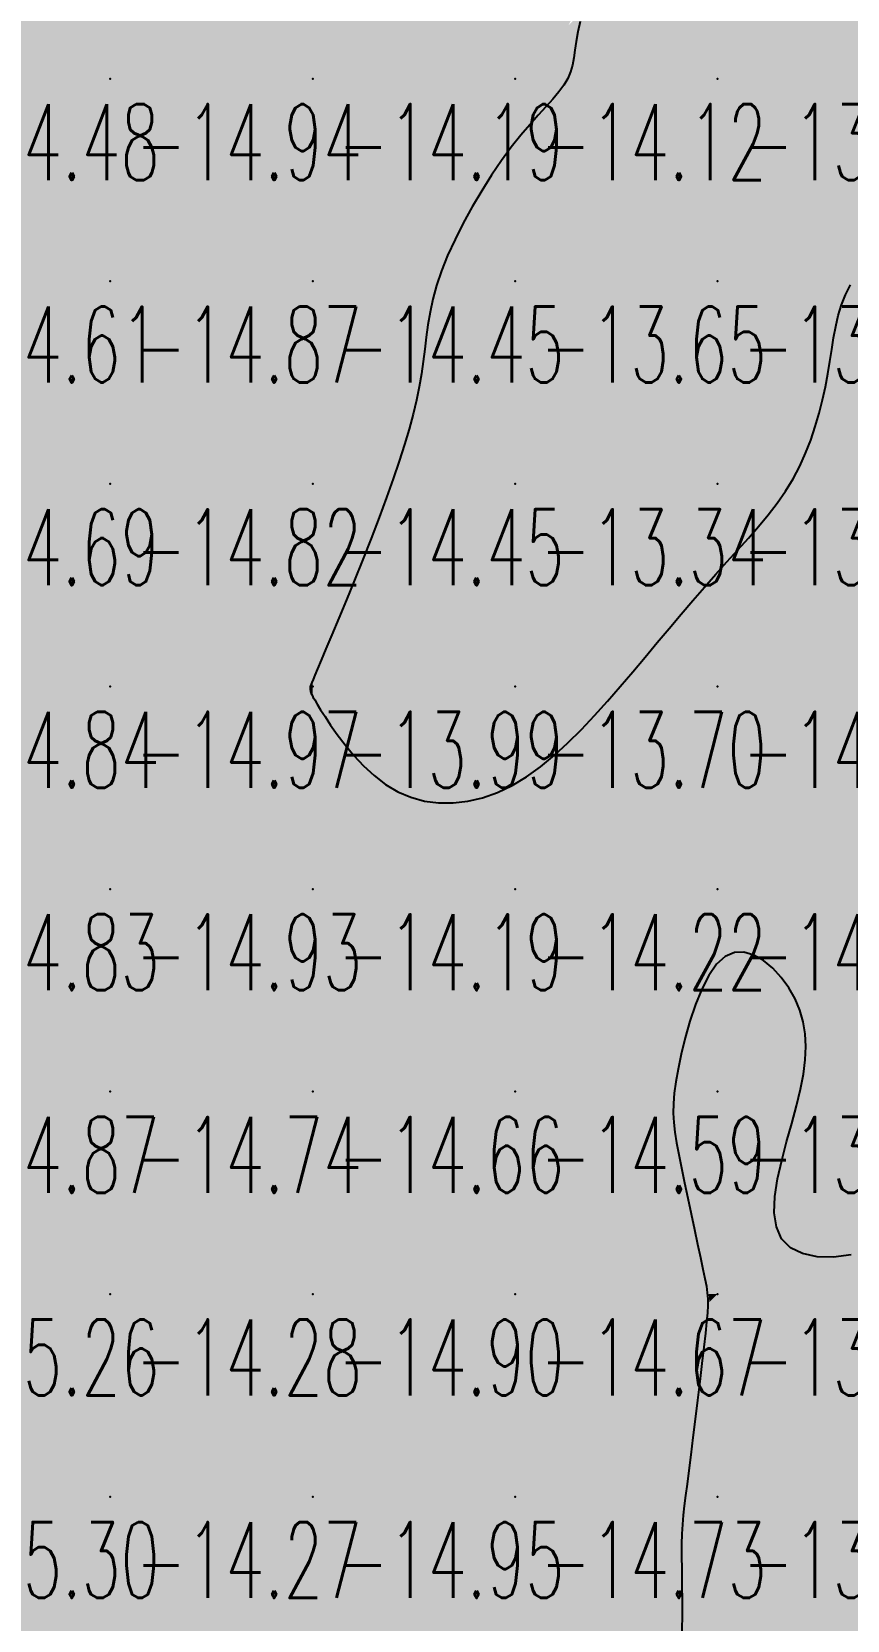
# Model space of a CAD drawing. Header units: millimetres. Extents: x 88261 to 90953, y 390274 to 392322.
# Drawn here: x 89546.4 to 89586.7, y 391741.1 to 391819.6 of the extents above; entities that cross this region are included whole.
import ezdxf
from ezdxf.enums import TextEntityAlignment as Align

# ---------------------------------------------------------------- set-up
doc = ezdxf.new("R2010")
doc.units = ezdxf.units.MM
doc.header["$LTSCALE"] = 25
for name, color, linetype in [('CN_03_00', 7, 'Continuous'), ('COTEAlt', 7, 'Continuous'), ('TN_COLORIAGE', 7, 'Continuous')]:
    doc.layers.add(name, color=color, linetype=linetype)
doc.styles.add('Simplex 1.0', font='Simplex.shx', dxfattribs={"width": 0.99, "height": 2.5})
doc.styles.get("Standard").update_dxf_attribs({"font": 'times.ttf'})

# ---------------------------------------------------------------- blocks, each defined once
blk = doc.blocks.new('COTE')
at = {"color": 0}
blk.add_point((0, 0), dxfattribs=at)
at = {"layer": 'COTEAlt'}
blk.add_attdef('ALT', text='', height=3.75, dxfattribs=at).set_placement((1.25, -1.25), align=Align.TOP_LEFT)

msp = doc.modelspace()

# ---------------------------------------------------------------- linework, layer by layer
at = {"layer": 'CN_03_00', "elevation": -14, "flags": 128}
for points in [[(89573.46, 391820.074), (89573.342, 391819.549), (89573.262, 391819.08), (89573.203, 391818.657), (89573.149, 391818.272), (89573.083, 391817.915), (89572.99, 391817.578), (89572.853, 391817.25), (89572.659, 391816.924), (89572.41, 391816.588), (89572.111, 391816.235), (89571.769, 391815.854), (89571.387, 391815.435), (89570.972, 391814.969), (89570.529, 391814.447), (89570.063, 391813.858), (89569.58, 391813.198), (89569.091, 391812.477), (89568.606, 391811.712), (89568.135, 391810.916), (89567.69, 391810.107), (89567.281, 391809.3), (89566.918, 391808.509), (89566.614, 391807.751), (89566.373, 391807.037), (89566.19, 391806.362), (89566.051, 391805.719), (89565.946, 391805.097), (89565.863, 391804.49), (89565.789, 391803.888), (89565.715, 391803.283), (89565.627, 391802.667), (89565.516, 391802.031), (89565.379, 391801.37), (89565.214, 391800.677), (89565.018, 391799.948), (89564.791, 391799.178), (89564.53, 391798.36), (89564.234, 391797.489), (89563.901, 391796.56), (89563.531, 391795.572), (89563.134, 391794.547), (89562.724, 391793.511), (89562.313, 391792.491), (89561.912, 391791.512), (89561.536, 391790.602), (89561.196, 391789.787), (89560.905, 391789.092), (89560.672, 391788.538), (89560.493, 391788.113), (89560.36, 391787.799), (89560.267, 391787.579), (89560.206, 391787.433), (89560.169, 391787.344), (89560.148, 391787.293), (89560.137, 391787.263), (89560.13, 391787.238), (89560.124, 391787.214), (89560.121, 391787.19), (89560.119, 391787.165), (89560.12, 391787.139), (89560.122, 391787.109), (89560.127, 391787.076), (89560.135, 391787.038), (89560.145, 391786.993), (89560.165, 391786.932), (89560.201, 391786.848), (89560.259, 391786.731), (89560.348, 391786.571), (89560.473, 391786.36), (89560.642, 391786.089), (89560.861, 391785.748), (89561.136, 391785.335), (89561.466, 391784.864), (89561.848, 391784.358), (89562.281, 391783.837), (89562.76, 391783.324), (89563.284, 391782.839), (89563.85, 391782.404), (89564.456, 391782.04), (89565.099, 391781.766), (89565.772, 391781.583), (89566.47, 391781.491), (89567.185, 391781.488), (89567.912, 391781.574), (89568.645, 391781.747), (89569.376, 391782.006), (89570.099, 391782.35), (89570.809, 391782.778), (89571.506, 391783.278), (89572.19, 391783.842), (89572.862, 391784.459), (89573.523, 391785.118), (89574.172, 391785.808), (89574.812, 391786.52), (89575.441, 391787.242), (89576.062, 391787.966), (89576.673, 391788.687), (89577.276, 391789.402), (89577.87, 391790.107), (89578.456, 391790.801), (89579.033, 391791.478), (89579.601, 391792.137), (89580.162, 391792.774), (89580.713, 391793.388), (89581.252, 391793.982), (89581.774, 391794.563), (89582.275, 391795.137), (89582.751, 391795.71), (89583.197, 391796.287), (89583.609, 391796.876), (89583.982, 391797.481), (89584.314, 391798.106), (89584.606, 391798.749), (89584.862, 391799.404), (89585.084, 391800.065), (89585.276, 391800.728), (89585.441, 391801.386), (89585.581, 391802.035), (89585.7, 391802.669), (89585.802, 391803.284), (89585.895, 391803.88), (89585.99, 391804.456), (89586.095, 391805.013), (89586.22, 391805.551), (89586.376, 391806.072), (89586.571, 391806.575), (89586.815, 391807.061)], [(89586.85, 391759.183), (89585.981, 391759.067), (89585.17, 391759.084), (89584.451, 391759.238), (89583.856, 391759.532), (89583.418, 391759.972), (89583.158, 391760.554), (89583.058, 391761.259), (89583.089, 391762.058), (89583.22, 391762.925), (89583.422, 391763.833), (89583.665, 391764.756), (89583.92, 391765.668), (89584.158, 391766.54), (89584.352, 391767.352), (89584.496, 391768.106), (89584.585, 391768.809), (89584.616, 391769.468), (89584.586, 391770.091), (89584.489, 391770.685), (89584.324, 391771.257), (89584.086, 391771.815), (89583.774, 391772.36), (89583.4, 391772.874), (89582.977, 391773.331), (89582.52, 391773.707), (89582.043, 391773.978), (89581.559, 391774.119), (89581.083, 391774.105), (89580.628, 391773.912), (89580.207, 391773.526), (89579.822, 391772.975), (89579.474, 391772.297), (89579.163, 391771.53), (89578.89, 391770.714), (89578.656, 391769.887), (89578.461, 391769.087), (89578.306, 391768.353), (89578.191, 391767.714), (89578.114, 391767.154), (89578.073, 391766.651), (89578.066, 391766.179), (89578.092, 391765.716), (89578.147, 391765.236), (89578.231, 391764.716), (89578.34, 391764.131), (89578.472, 391763.466), (89578.621, 391762.738), (89578.782, 391761.973), (89578.947, 391761.195), (89579.111, 391760.431), (89579.268, 391759.707), (89579.41, 391759.048), (89579.533, 391758.479), (89579.63, 391758.017), (89579.701, 391757.639), (89579.748, 391757.311), (89579.772, 391757.003), (89579.773, 391756.681), (89579.753, 391756.312), (89579.712, 391755.865), (89579.651, 391755.306), (89579.573, 391754.615), (89579.479, 391753.813), (89579.375, 391752.933), (89579.265, 391752.009), (89579.151, 391751.072), (89579.038, 391750.158), (89578.93, 391749.297), (89578.832, 391748.524), (89578.745, 391747.862), (89578.67, 391747.292), (89578.608, 391746.789), (89578.559, 391746.325), (89578.521, 391745.872), (89578.495, 391745.404), (89578.48, 391744.893), (89578.477, 391744.312), (89578.484, 391743.642), (89578.495, 391742.894), (89578.502, 391742.089), (89578.499, 391741.247), (89578.478, 391740.387)]]:
    msp.add_lwpolyline(points, dxfattribs=at)
at = {"layer": 'TN_COLORIAGE', "color": 231}
for points in [[(89540.249, 391817.239, -14.944), (89550.249, 391817.239, -14.944), (89550.249, 391827.239, -14.944)], [(89540.249, 391827.239, -14.944), (89540.249, 391817.239, -14.944), (89550.249, 391827.239, -14.944)], [(89550.249, 391817.239, -14.052), (89560.249, 391817.239, -14.052), (89560.249, 391827.239, -14.052)], [(89550.249, 391827.239, -14.052), (89550.249, 391817.239, -14.052), (89560.249, 391827.239, -14.052)], [(89560.249, 391817.239, -14.629), (89570.249, 391817.239, -14.629), (89570.249, 391827.239, -14.629)], [(89560.249, 391827.239, -14.629), (89560.249, 391817.239, -14.629), (89570.249, 391827.239, -14.629)], [(89570.249, 391827.239, -14), (89576.754, 391827.239, -14), (89570.249, 391817.239, -14), (89572.884, 391819.875, -14)], [(89572.884, 391819.875, -14.121), (89573.496, 391817.239, -14.121), (89570.249, 391817.239, -14.121)], [(89540.249, 391807.239, -14.937), (89550.249, 391807.239, -14.937), (89550.249, 391817.239, -14.937)], [(89540.249, 391817.239, -14.937), (89540.249, 391807.239, -14.937), (89550.249, 391817.239, -14.937)], [(89550.249, 391807.239, -14.186), (89560.249, 391807.239, -14.186), (89560.249, 391817.239, -14.186)], [(89550.249, 391817.239, -14.186), (89550.249, 391807.239, -14.186), (89560.249, 391817.239, -14.186)], [(89560.249, 391807.239, -14), (89565.886, 391807.239, -14), (89570.249, 391817.239, -14), (89570.249, 391814.668, -14)], [(89560.249, 391817.239, -14.121), (89560.249, 391807.239, -14.121), (89570.249, 391817.239, -14.121)], [(89570.249, 391814.668, -14.121), (89573.496, 391817.239, -14.121), (89570.249, 391817.239, -14.121)], [(89590.249, 391810.526, -14.15), (89586.188, 391807.239, -14.15), (89590.249, 391807.239, -14.15)], [(89540.249, 391797.239, -14.869), (89550.249, 391797.239, -14.869), (89550.249, 391807.239, -14.869)], [(89540.249, 391807.239, -14.869), (89540.249, 391797.239, -14.869), (89550.249, 391807.239, -14.869)], [(89550.249, 391797.239, -14.452), (89560.249, 391797.239, -14.452), (89560.249, 391807.239, -14.452)], [(89550.249, 391807.239, -14.452), (89550.249, 391797.239, -14.452), (89560.249, 391807.239, -14.452)], [(89560.249, 391797.239, -14), (89565.89, 391802.881, -14), (89560.249, 391807.239, -14), (89565.886, 391807.239, -14)], [(89590.249, 391797.239, -14), (89584.438, 391797.239, -14), (89590.249, 391807.239, -14), (89585.894, 391802.884, -14)], [(89586.188, 391807.239, -14.15), (89585.894, 391802.884, -14.15), (89590.249, 391807.239, -14.15)], [(89564.316, 391797.239, -14.452), (89565.89, 391802.881, -14.452), (89560.249, 391797.239, -14.452)], [(89540.249, 391787.239, -14.822), (89550.249, 391787.239, -14.822), (89550.249, 391797.239, -14.822)], [(89540.249, 391797.239, -14.822), (89540.249, 391787.239, -14.822), (89550.249, 391797.239, -14.822)], [(89550.249, 391787.239, -14), (89560.116, 391787.239, -14), (89560.249, 391797.239, -14), (89560.249, 391787.519, -14)], [(89550.249, 391797.239, -14.452), (89550.249, 391787.239, -14.452), (89560.249, 391797.239, -14.452)], [(89564.316, 391797.239, -14.452), (89560.249, 391787.519, -14.452), (89560.249, 391797.239, -14.452)], [(89590.249, 391797.239, -14), (89584.438, 391797.239, -14), (89580.249, 391787.239, -14), (89580.249, 391793.041, -14)], [(89580.249, 391787.239, -14.269), (89590.249, 391787.239, -14.269), (89590.249, 391797.239, -14.269)], [(89575.538, 391787.239, -14.268), (89580.249, 391793.041, -14.268), (89580.249, 391787.239, -14.268)], [(89540.249, 391777.239, -14.968), (89550.249, 391777.239, -14.968), (89550.249, 391787.239, -14.968)], [(89540.249, 391787.239, -14.968), (89540.249, 391777.239, -14.968), (89550.249, 391787.239, -14.968)], [(89550.249, 391787.239, -14), (89560.116, 391787.239, -14), (89550.249, 391777.239, -14), (89560.111, 391787.101, -14)], [(89570.249, 391777.239, -14.268), (89580.249, 391777.239, -14.268), (89580.249, 391787.239, -14.268)], [(89580.249, 391787.239, -14), (89575.538, 391787.239, -14), (89570.249, 391777.239, -14), (89570.249, 391781.453, -14)], [(89580.249, 391787.239, -14.121), (89580.249, 391777.239, -14.121), (89590.249, 391787.239, -14.121)], [(89580.249, 391777.239, -14.121), (89590.249, 391777.239, -14.121), (89590.249, 391787.239, -14.121)], [(89550.249, 391777.239, -14), (89560.111, 391787.101, -14), (89560.249, 391777.239, -14), (89560.249, 391786.585, -14)], [(89564.06, 391781.051, -14.186), (89560.249, 391786.585, -14.186), (89560.249, 391777.239, -14.186)], [(89570.249, 391777.239, -14), (89570.249, 391781.453, -14), (89560.249, 391777.239, -14), (89564.06, 391781.051, -14)], [(89540.249, 391777.239, -14.927), (89540.249, 391767.239, -14.927), (89550.249, 391777.239, -14.927)], [(89540.249, 391767.239, -14.927), (89550.249, 391767.239, -14.927), (89550.249, 391777.239, -14.927)], [(89550.249, 391777.239, -14.186), (89550.249, 391767.239, -14.186), (89560.249, 391777.239, -14.186)], [(89550.249, 391767.239, -14.186), (89560.249, 391767.239, -14.186), (89560.249, 391777.239, -14.186)], [(89560.249, 391777.239, -14.219), (89560.249, 391767.239, -14.219), (89570.249, 391777.239, -14.219)], [(89560.249, 391767.239, -14.219), (89570.249, 391767.239, -14.219), (89570.249, 391777.239, -14.219)], [(89570.249, 391767.239, -14), (89577.875, 391767.239, -14), (89580.249, 391777.239, -14), (89580.249, 391776.086, -14)], [(89570.249, 391777.239, -14.024), (89570.249, 391767.239, -14.024), (89580.249, 391777.239, -14.024)], [(89590.249, 391777.239, -14), (89584.901, 391771.891, -14), (89580.249, 391777.239, -14), (89580.249, 391776.086, -14)], [(89590.249, 391767.239, -14), (89584.662, 391767.239, -14), (89590.249, 391777.239, -14), (89584.901, 391771.891, -14)], [(89540.249, 391763.886, -14.742), (89545.275, 391762.266, -14.742), (89540.249, 391767.239, -14.742), (89550.249, 391767.239, -14.742)], [(89545.275, 391762.266, -14.277), (89542.901, 391757.239, -14.277), (89550.249, 391767.239, -14.277), (89550.249, 391757.239, -14.277)], [(89550.249, 391757.239, -14.656), (89560.249, 391757.239, -14.656), (89560.249, 391767.239, -14.656)], [(89550.249, 391767.239, -14.656), (89550.249, 391757.239, -14.656), (89560.249, 391767.239, -14.656)], [(89560.249, 391757.239, -14.595), (89570.249, 391757.239, -14.595), (89570.249, 391767.239, -14.595)], [(89560.249, 391767.239, -14.595), (89560.249, 391757.239, -14.595), (89570.249, 391767.239, -14.595)], [(89570.249, 391757.239, -14), (89578.087, 391765.077, -14), (89570.249, 391767.239, -14), (89577.875, 391767.239, -14)], [(89584.662, 391767.239, -14.234), (89581.399, 391758.389, -14.234), (89590.249, 391767.239, -14.234)], [(89590.249, 391759.033, -14.234), (89581.399, 391758.389, -14.234), (89590.249, 391767.239, -14.234)], [(89578.087, 391765.077, -14.671), (89579.815, 391757.239, -14.671), (89570.249, 391757.239, -14.671)], [(89542.901, 391757.239, -14.277), (89543.211, 391750.202, -14.277), (89550.249, 391757.239, -14.277)], [(89543.211, 391750.202, -14.273), (89543.202, 391747.239, -14.273), (89550.249, 391757.239, -14.273), (89550.249, 391747.239, -14.273)], [(89550.249, 391757.239, -14.905), (89550.249, 391747.239, -14.905), (89560.249, 391757.239, -14.905)], [(89550.249, 391747.239, -14.905), (89560.249, 391747.239, -14.905), (89560.249, 391757.239, -14.905)], [(89560.249, 391757.239, -14.671), (89560.249, 391747.239, -14.671), (89570.249, 391757.239, -14.671)], [(89560.249, 391747.239, -14.671), (89570.249, 391747.239, -14.671), (89570.249, 391757.239, -14.671)], [(89570.249, 391747.239, -14), (89579.849, 391756.84, -14), (89570.249, 391757.239, -14), (89579.815, 391757.239, -14)], [(89578.696, 391747.239, -14.732), (89579.849, 391756.84, -14.732), (89570.249, 391747.239, -14.732)], [(89540.249, 391739.241, -14.273), (89543.202, 391747.239, -14.273), (89540.249, 391737.239, -14.273), (89550.249, 391747.239, -14.273)], [(89540.249, 391737.239, -14.273), (89550.249, 391737.239, -14.273), (89550.249, 391747.239, -14.273)], [(89550.249, 391747.239, -14.953), (89550.249, 391737.239, -14.953), (89560.249, 391747.239, -14.953)], [(89550.249, 391737.239, -14.953), (89560.249, 391737.239, -14.953), (89560.249, 391747.239, -14.953)], [(89560.249, 391747.239, -14.732), (89560.249, 391737.239, -14.732), (89570.249, 391747.239, -14.732)], [(89560.249, 391737.239, -14.732), (89570.249, 391737.239, -14.732), (89570.249, 391747.239, -14.732)], [(89570.249, 391747.239, -14), (89578.696, 391747.239, -14), (89570.249, 391737.239, -14), (89578.358, 391745.348, -14)], [(89578.358, 391745.348, -14.577), (89578.736, 391737.239, -14.577), (89570.249, 391737.239, -14.577)]]:
    msp.add_solid(points, dxfattribs=at)
at = {"layer": 'TN_COLORIAGE', "color": 221}
for points in [[(89573.496, 391817.239, -13.662), (89572.884, 391819.875, -13.662), (89580.249, 391817.239, -13.662), (89580.249, 391827.239, -13.662)], [(89580.249, 391817.239, -13.764), (89590.249, 391817.239, -13.764), (89590.249, 391827.239, -13.764)], [(89580.249, 391827.239, -13.764), (89580.249, 391817.239, -13.764), (89590.249, 391827.239, -13.764)], [(89570.249, 391807.239, -13.748), (89580.249, 391807.239, -13.748), (89580.249, 391817.239, -13.748)], [(89573.496, 391817.239, -13.65), (89570.249, 391814.668, -13.65), (89580.249, 391817.239, -13.65), (89570.249, 391807.239, -13.65)], [(89586.188, 391807.239, -13.694), (89590.249, 391810.526, -13.694), (89580.249, 391807.239, -13.694), (89590.249, 391817.239, -13.694)], [(89580.249, 391817.239, -13.694), (89580.249, 391807.239, -13.694), (89590.249, 391817.239, -13.694)], [(89570.249, 391814.668, -13.65), (89565.886, 391807.239, -13.65), (89570.249, 391807.239, -13.65)], [(89565.89, 391802.881, -13.34), (89564.316, 391797.239, -13.34), (89570.249, 391807.239, -13.34), (89570.249, 391797.239, -13.34)], [(89565.886, 391807.239, -13.65), (89565.89, 391802.881, -13.65), (89570.249, 391807.239, -13.65)], [(89570.249, 391797.239, -13.781), (89580.249, 391797.239, -13.781), (89580.249, 391807.239, -13.781)], [(89570.249, 391807.239, -13.781), (89570.249, 391797.239, -13.781), (89580.249, 391807.239, -13.781)], [(89585.894, 391802.884, -13.781), (89586.188, 391807.239, -13.781), (89580.249, 391797.239, -13.781), (89580.249, 391807.239, -13.781)], [(89585.894, 391802.884, -13.806), (89584.438, 391797.239, -13.806), (89580.249, 391797.239, -13.806)], [(89560.249, 391787.239, -13.34), (89570.249, 391787.239, -13.34), (89570.249, 391797.239, -13.34)], [(89560.249, 391787.519, -13.34), (89564.316, 391797.239, -13.34), (89560.249, 391787.239, -13.34), (89570.249, 391797.239, -13.34)], [(89580.249, 391793.041, -13.699), (89575.538, 391787.239, -13.699), (89580.249, 391797.239, -13.699), (89570.249, 391787.239, -13.699)], [(89570.249, 391797.239, -13.806), (89570.249, 391787.239, -13.806), (89580.249, 391797.239, -13.806)], [(89580.249, 391793.041, -13.806), (89584.438, 391797.239, -13.806), (89580.249, 391797.239, -13.806)], [(89560.249, 391786.585, -13.987), (89560.111, 391787.101, -13.987), (89560.249, 391787.239, -13.987)], [(89560.111, 391787.101, -13.987), (89560.116, 391787.239, -13.987), (89560.249, 391787.239, -13.987)], [(89560.249, 391787.519, -13.987), (89560.116, 391787.239, -13.987), (89560.249, 391787.239, -13.987)], [(89560.249, 391786.585, -13.699), (89564.06, 391781.051, -13.699), (89560.249, 391787.239, -13.699), (89570.249, 391787.239, -13.699)], [(89564.06, 391781.051, -13.699), (89570.249, 391781.453, -13.699), (89570.249, 391787.239, -13.699)], [(89570.249, 391781.453, -13.699), (89575.538, 391787.239, -13.699), (89570.249, 391787.239, -13.699)], [(89580.249, 391776.086, -13.815), (89577.875, 391767.239, -13.815), (89580.249, 391767.239, -13.815)], [(89580.249, 391776.086, -13.815), (89584.901, 391771.891, -13.815), (89580.249, 391767.239, -13.815)], [(89584.901, 391771.891, -13.815), (89584.662, 391767.239, -13.815), (89580.249, 391767.239, -13.815)], [(89577.875, 391767.239, -13.815), (89578.087, 391765.077, -13.815), (89580.249, 391767.239, -13.815)], [(89579.815, 391757.239, -13.815), (89578.087, 391765.077, -13.815), (89580.249, 391757.239, -13.815), (89580.249, 391767.239, -13.815)], [(89581.399, 391758.389, -13.815), (89584.662, 391767.239, -13.815), (89580.249, 391757.239, -13.815), (89580.249, 391767.239, -13.815)], [(89581.399, 391758.389, -13.949), (89590.249, 391759.033, -13.949), (89580.249, 391757.239, -13.949), (89590.249, 391757.239, -13.949)], [(89579.849, 391756.84, -13.865), (89578.696, 391747.239, -13.865), (89580.249, 391757.239, -13.865), (89580.249, 391747.239, -13.865)], [(89579.815, 391757.239, -13.97), (89579.849, 391756.84, -13.97), (89580.249, 391757.239, -13.97)], [(89580.249, 391757.239, -13.949), (89580.249, 391747.239, -13.949), (89590.249, 391757.239, -13.949)], [(89580.249, 391747.239, -13.949), (89590.249, 391747.239, -13.949), (89590.249, 391757.239, -13.949)], [(89578.358, 391745.348, -13.865), (89578.696, 391747.239, -13.865), (89580.249, 391747.239, -13.865)], [(89578.736, 391737.239, -13.865), (89578.358, 391745.348, -13.865), (89580.249, 391737.239, -13.865), (89580.249, 391747.239, -13.865)], [(89580.249, 391747.239, -13.937), (89580.249, 391737.239, -13.937), (89590.249, 391747.239, -13.937)], [(89590.249, 391740.728, -13.897), (89587.785, 391737.239, -13.897), (89590.249, 391747.239, -13.897), (89580.249, 391737.239, -13.897)]]:
    msp.add_solid(points, dxfattribs=at)

# ---------------------------------------------------------------- block references
at = {"layer": 'COTEAlt'}
ref = msp.add_blockref('COTE', (89540.249, 391817.239), dxfattribs=at)
ref.add_attrib('ALT', '-14.48', dxfattribs={"height": 3.75, "style": 'Simplex 1.0', "width": 0.6}).set_placement((89541.499, 391815.989), align=Align.TOP_LEFT)
ref = msp.add_blockref('COTE', (89550.249, 391817.239), dxfattribs=at)
ref.add_attrib('ALT', '-14.94', dxfattribs={"height": 3.75, "style": 'Simplex 1.0', "width": 0.6}).set_placement((89551.499, 391815.989), align=Align.TOP_LEFT)
ref = msp.add_blockref('COTE', (89560.249, 391817.239), dxfattribs=at)
ref.add_attrib('ALT', '-14.19', dxfattribs={"height": 3.75, "style": 'Simplex 1.0', "width": 0.6}).set_placement((89561.499, 391815.989), align=Align.TOP_LEFT)
ref = msp.add_blockref('COTE', (89570.249, 391817.239), dxfattribs=at)
ref.add_attrib('ALT', '-14.12', dxfattribs={"height": 3.75, "style": 'Simplex 1.0', "width": 0.6}).set_placement((89571.499, 391815.989), align=Align.TOP_LEFT)
ref = msp.add_blockref('COTE', (89580.249, 391817.239), dxfattribs=at)
ref.add_attrib('ALT', '-13.75', dxfattribs={"height": 3.75, "style": 'Simplex 1.0', "width": 0.6}).set_placement((89581.499, 391815.989), align=Align.TOP_LEFT)
ref = msp.add_blockref('COTE', (89540.249, 391807.239), dxfattribs=at)
ref.add_attrib('ALT', '-14.61', dxfattribs={"height": 3.75, "style": 'Simplex 1.0', "width": 0.6}).set_placement((89541.499, 391805.989), align=Align.TOP_LEFT)
ref = msp.add_blockref('COTE', (89550.249, 391807.239), dxfattribs=at)
ref.add_attrib('ALT', '-14.87', dxfattribs={"height": 3.75, "style": 'Simplex 1.0', "width": 0.6}).set_placement((89551.499, 391805.989), align=Align.TOP_LEFT)
ref = msp.add_blockref('COTE', (89560.249, 391807.239), dxfattribs=at)
ref.add_attrib('ALT', '-14.45', dxfattribs={"height": 3.75, "style": 'Simplex 1.0', "width": 0.6}).set_placement((89561.499, 391805.989), align=Align.TOP_LEFT)
ref = msp.add_blockref('COTE', (89570.249, 391807.239), dxfattribs=at)
ref.add_attrib('ALT', '-13.65', dxfattribs={"height": 3.75, "style": 'Simplex 1.0', "width": 0.6}).set_placement((89571.499, 391805.989), align=Align.TOP_LEFT)
ref = msp.add_blockref('COTE', (89580.249, 391807.239), dxfattribs=at)
ref.add_attrib('ALT', '-13.78', dxfattribs={"height": 3.75, "style": 'Simplex 1.0', "width": 0.6}).set_placement((89581.499, 391805.989), align=Align.TOP_LEFT)
ref = msp.add_blockref('COTE', (89540.249, 391797.239), dxfattribs=at)
ref.add_attrib('ALT', '-14.69', dxfattribs={"height": 3.75, "style": 'Simplex 1.0', "width": 0.6}).set_placement((89541.499, 391795.989), align=Align.TOP_LEFT)
ref = msp.add_blockref('COTE', (89550.249, 391797.239), dxfattribs=at)
ref.add_attrib('ALT', '-14.82', dxfattribs={"height": 3.75, "style": 'Simplex 1.0', "width": 0.6}).set_placement((89551.499, 391795.989), align=Align.TOP_LEFT)
ref = msp.add_blockref('COTE', (89560.249, 391797.239), dxfattribs=at)
ref.add_attrib('ALT', '-14.45', dxfattribs={"height": 3.75, "style": 'Simplex 1.0', "width": 0.6}).set_placement((89561.499, 391795.989), align=Align.TOP_LEFT)
ref = msp.add_blockref('COTE', (89570.249, 391797.239), dxfattribs=at)
ref.add_attrib('ALT', '-13.34', dxfattribs={"height": 3.75, "style": 'Simplex 1.0', "width": 0.6}).set_placement((89571.499, 391795.989), align=Align.TOP_LEFT)
ref = msp.add_blockref('COTE', (89580.249, 391797.239), dxfattribs=at)
ref.add_attrib('ALT', '-13.81', dxfattribs={"height": 3.75, "style": 'Simplex 1.0', "width": 0.6}).set_placement((89581.499, 391795.989), align=Align.TOP_LEFT)
ref = msp.add_blockref('COTE', (89540.249, 391787.239), dxfattribs=at)
ref.add_attrib('ALT', '-14.84', dxfattribs={"height": 3.75, "style": 'Simplex 1.0', "width": 0.6}).set_placement((89541.499, 391785.989), align=Align.TOP_LEFT)
ref = msp.add_blockref('COTE', (89550.249, 391787.239), dxfattribs=at)
ref.add_attrib('ALT', '-14.97', dxfattribs={"height": 3.75, "style": 'Simplex 1.0', "width": 0.6}).set_placement((89551.499, 391785.989), align=Align.TOP_LEFT)
ref = msp.add_blockref('COTE', (89560.249, 391787.239), dxfattribs=at)
ref.add_attrib('ALT', '-13.99', dxfattribs={"height": 3.75, "style": 'Simplex 1.0', "width": 0.6}).set_placement((89561.499, 391785.989), align=Align.TOP_LEFT)
ref = msp.add_blockref('COTE', (89570.249, 391787.239), dxfattribs=at)
ref.add_attrib('ALT', '-13.70', dxfattribs={"height": 3.75, "style": 'Simplex 1.0', "width": 0.6}).set_placement((89571.499, 391785.989), align=Align.TOP_LEFT)
ref = msp.add_blockref('COTE', (89580.249, 391787.239), dxfattribs=at)
ref.add_attrib('ALT', '-14.27', dxfattribs={"height": 3.75, "style": 'Simplex 1.0', "width": 0.6}).set_placement((89581.499, 391785.989), align=Align.TOP_LEFT)
ref = msp.add_blockref('COTE', (89540.249, 391777.239), dxfattribs=at)
ref.add_attrib('ALT', '-14.83', dxfattribs={"height": 3.75, "style": 'Simplex 1.0', "width": 0.6}).set_placement((89541.499, 391775.989), align=Align.TOP_LEFT)
ref = msp.add_blockref('COTE', (89550.249, 391777.239), dxfattribs=at)
ref.add_attrib('ALT', '-14.93', dxfattribs={"height": 3.75, "style": 'Simplex 1.0', "width": 0.6}).set_placement((89551.499, 391775.989), align=Align.TOP_LEFT)
ref = msp.add_blockref('COTE', (89560.249, 391777.239), dxfattribs=at)
ref.add_attrib('ALT', '-14.19', dxfattribs={"height": 3.75, "style": 'Simplex 1.0', "width": 0.6}).set_placement((89561.499, 391775.989), align=Align.TOP_LEFT)
ref = msp.add_blockref('COTE', (89570.249, 391777.239), dxfattribs=at)
ref.add_attrib('ALT', '-14.22', dxfattribs={"height": 3.75, "style": 'Simplex 1.0', "width": 0.6}).set_placement((89571.499, 391775.989), align=Align.TOP_LEFT)
ref = msp.add_blockref('COTE', (89580.249, 391777.239), dxfattribs=at)
ref.add_attrib('ALT', '-14.02', dxfattribs={"height": 3.75, "style": 'Simplex 1.0', "width": 0.6}).set_placement((89581.499, 391775.989), align=Align.TOP_LEFT)
ref = msp.add_blockref('COTE', (89540.249, 391767.239), dxfattribs=at)
ref.add_attrib('ALT', '-14.87', dxfattribs={"height": 3.75, "style": 'Simplex 1.0', "width": 0.6}).set_placement((89541.499, 391765.989), align=Align.TOP_LEFT)
ref = msp.add_blockref('COTE', (89550.249, 391767.239), dxfattribs=at)
ref.add_attrib('ALT', '-14.74', dxfattribs={"height": 3.75, "style": 'Simplex 1.0', "width": 0.6}).set_placement((89551.499, 391765.989), align=Align.TOP_LEFT)
ref = msp.add_blockref('COTE', (89560.249, 391767.239), dxfattribs=at)
ref.add_attrib('ALT', '-14.66', dxfattribs={"height": 3.75, "style": 'Simplex 1.0', "width": 0.6}).set_placement((89561.499, 391765.989), align=Align.TOP_LEFT)
ref = msp.add_blockref('COTE', (89570.249, 391767.239), dxfattribs=at)
ref.add_attrib('ALT', '-14.59', dxfattribs={"height": 3.75, "style": 'Simplex 1.0', "width": 0.6}).set_placement((89571.499, 391765.989), align=Align.TOP_LEFT)
ref = msp.add_blockref('COTE', (89580.249, 391767.239), dxfattribs=at)
ref.add_attrib('ALT', '-13.81', dxfattribs={"height": 3.75, "style": 'Simplex 1.0', "width": 0.6}).set_placement((89581.499, 391765.989), align=Align.TOP_LEFT)
ref = msp.add_blockref('COTE', (89540.249, 391757.239), dxfattribs=at)
ref.add_attrib('ALT', '-15.26', dxfattribs={"height": 3.75, "style": 'Simplex 1.0', "width": 0.6}).set_placement((89541.499, 391755.989), align=Align.TOP_LEFT)
ref = msp.add_blockref('COTE', (89550.249, 391757.239), dxfattribs=at)
ref.add_attrib('ALT', '-14.28', dxfattribs={"height": 3.75, "style": 'Simplex 1.0', "width": 0.6}).set_placement((89551.499, 391755.989), align=Align.TOP_LEFT)
ref = msp.add_blockref('COTE', (89560.249, 391757.239), dxfattribs=at)
ref.add_attrib('ALT', '-14.90', dxfattribs={"height": 3.75, "style": 'Simplex 1.0', "width": 0.6}).set_placement((89561.499, 391755.989), align=Align.TOP_LEFT)
ref = msp.add_blockref('COTE', (89570.249, 391757.239), dxfattribs=at)
ref.add_attrib('ALT', '-14.67', dxfattribs={"height": 3.75, "style": 'Simplex 1.0', "width": 0.6}).set_placement((89571.499, 391755.989), align=Align.TOP_LEFT)
ref = msp.add_blockref('COTE', (89580.249, 391757.239), dxfattribs=at)
ref.add_attrib('ALT', '-13.97', dxfattribs={"height": 3.75, "style": 'Simplex 1.0', "width": 0.6}).set_placement((89581.499, 391755.989), align=Align.TOP_LEFT)
ref = msp.add_blockref('COTE', (89540.249, 391747.239), dxfattribs=at)
ref.add_attrib('ALT', '-15.30', dxfattribs={"height": 3.75, "style": 'Simplex 1.0', "width": 0.6}).set_placement((89541.499, 391745.989), align=Align.TOP_LEFT)
ref = msp.add_blockref('COTE', (89550.249, 391747.239), dxfattribs=at)
ref.add_attrib('ALT', '-14.27', dxfattribs={"height": 3.75, "style": 'Simplex 1.0', "width": 0.6}).set_placement((89551.499, 391745.989), align=Align.TOP_LEFT)
ref = msp.add_blockref('COTE', (89560.249, 391747.239), dxfattribs=at)
ref.add_attrib('ALT', '-14.95', dxfattribs={"height": 3.75, "style": 'Simplex 1.0', "width": 0.6}).set_placement((89561.499, 391745.989), align=Align.TOP_LEFT)
ref = msp.add_blockref('COTE', (89570.249, 391747.239), dxfattribs=at)
ref.add_attrib('ALT', '-14.73', dxfattribs={"height": 3.75, "style": 'Simplex 1.0', "width": 0.6}).set_placement((89571.499, 391745.989), align=Align.TOP_LEFT)
ref = msp.add_blockref('COTE', (89580.249, 391747.239), dxfattribs=at)
ref.add_attrib('ALT', '-13.87', dxfattribs={"height": 3.75, "style": 'Simplex 1.0', "width": 0.6}).set_placement((89581.499, 391745.989), align=Align.TOP_LEFT)

doc.saveas('drawing.dxf')
